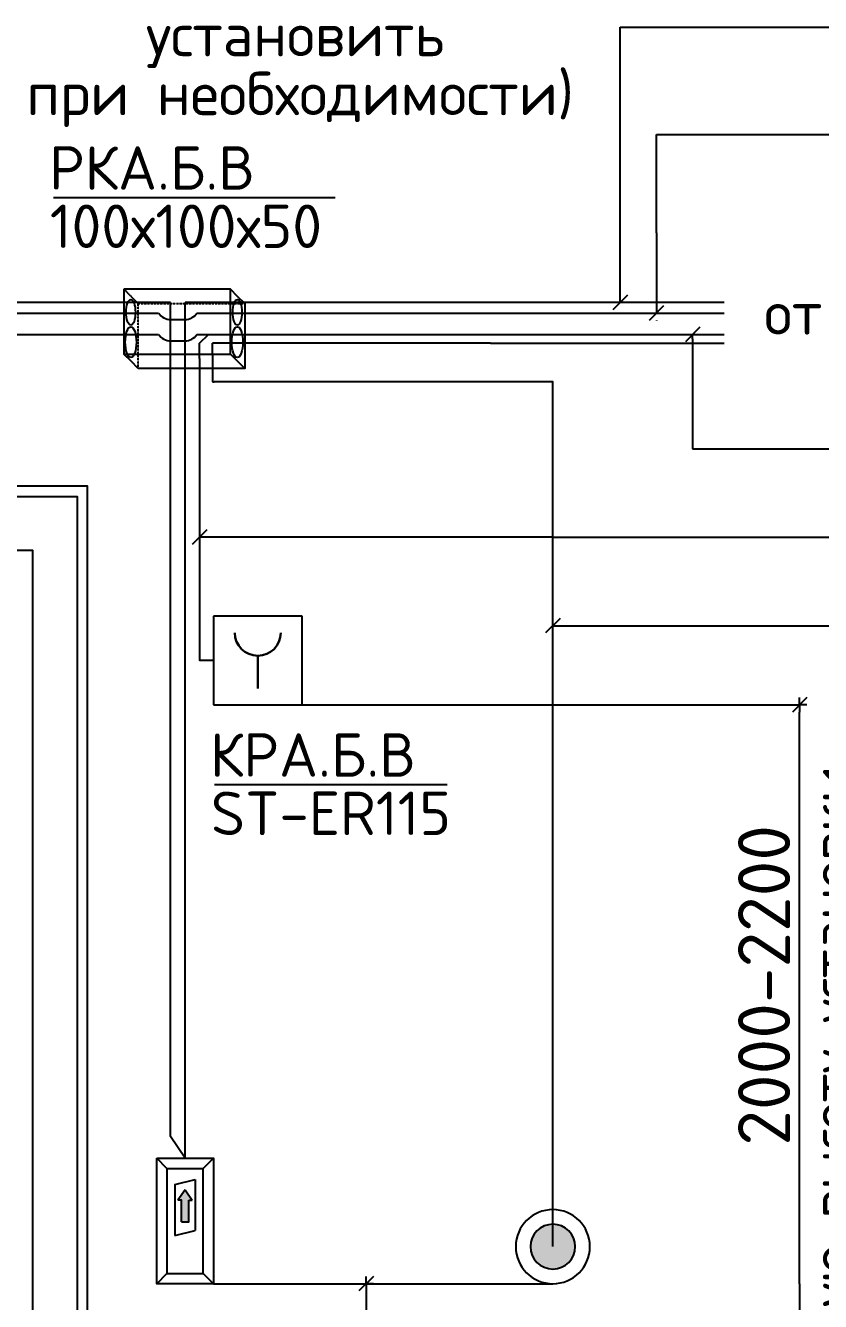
# Model space of a CAD drawing. Header units: millimetres. Extents: x -2063041 to -1932644, y 197605868 to 197643080.
# Drawn here: x -2043630 to -2038356, y 197621958 to 197630421 of the extents above; entities that cross this region are included whole.
import ezdxf

# ---------------------------------------------------------------- set-up
doc = ezdxf.new("R2010")
doc.units = ezdxf.units.MM
doc.linetypes.add('HIDDEN', pattern=[0.375, 0.25, -0.125])
doc.layers.add('СКУД', color=7, linetype='Continuous')
doc.styles.add('ISOCPEUR_1', font='isocpeur.ttf', dxfattribs={"height": 2.5})

# ---------------------------------------------------------------- blocks, each defined once
blk = doc.blocks.new('кнопка выхода')
at = {"layer": 'СКУД', "true_color": 0xcd6928}
h = blk.add_hatch(color=32, dxfattribs=at)
h.dxf.hatch_style = 1
h.paths.add_polyline_path([(2233481.8, 269075.4, 1), (2233233.8, 269075.4, 1)])
at = {"layer": 'СКУД', "color": 32, "true_color": 0xcd6928}
for radius in [204.8, 124]:
    blk.add_circle((2233357.8, 269075.4), radius, dxfattribs=at)

msp = doc.modelspace()

# ---------------------------------------------------------------- hatches: boundary and pattern name
at = {"layer": 'СКУД'}
h = msp.add_hatch(color=3, dxfattribs=at)
h.dxf.hatch_style = 1
h.paths.add_polyline_path([(-2042547.2, 197622630.3), (-2042523.2, 197622630.3), (-2042571.2, 197622698.2), (-2042619.2, 197622630.3), (-2042595.2, 197622630.3), (-2042595.2, 197622486.3), (-2042547.2, 197622486.3)])

# ---------------------------------------------------------------- linework, layer by layer
at = {"layer": 'СКУД', "color": 18, "true_color": 0x000000}
for p, q in [((-2039684.6, 197630409.9), (-2028103.1, 197630409.9)), ((-2039684.6, 197628584.4), (-2039684.6, 197630409.9)), ((-2039444.6, 197629697.7), (-2028174.7, 197629697.7)), ((-2039444.6, 197629045.8), (-2039444.6, 197629697.7)), ((-2043444.3, 197629281.5), (-2041574.8, 197629281.5)), ((-2039444.6, 197629045.8), (-2039444.6, 197628513.7)), ((-2039636.6, 197628632.4), (-2039732.6, 197628536.4)), ((-2039636.6, 197628632.4), (-2039732.6, 197628536.4)), ((-2039396.6, 197628561.7), (-2039492.6, 197628465.7)), ((-2039444.6, 197628466), (-2039444.6, 197628465.7)), ((-2039156.6, 197628420.2), (-2039252.6, 197628324.2)), ((-2044095, 197628372.2), (-2042746.3, 197628372.2)), ((-2042667.2, 197628329.5), (-2042571.2, 197628329.5)), ((-2042492.1, 197628372.2), (-2042389.7, 197628372.2)), ((-2039204.6, 197628342.8), (-2039204.6, 197628372.2)), ((-2039204.6, 197628342.8), (-2039204.6, 197627614.3)), ((-2039204.6, 197627614.3), (-2028174.7, 197627614.3)), ((-2042427.1, 197627075.4), (-2042523.1, 197626979.4)), ((-2040131.4, 197627027.4), (-2042475.1, 197627027.4)), ((-2040131.4, 197627027.4), (-2028174.7, 197627027.4)), ((-2040083.4, 197626488.4), (-2040179.4, 197626392.4)), ((-2040131.4, 197626440.4), (-2028174.7, 197626440.4)), ((-2038494.3, 197625915.6), (-2038494.3, 197625963.6)), ((-2041794.5, 197625915.6), (-2038494.3, 197625915.6)), ((-2038494.3, 197625915.6), (-2038494.3, 197625867.6)), ((-2038446.3, 197625915.6), (-2038494.3, 197625915.6)), ((-2038494.3, 197625669.9), (-2038494.3, 197625867.6)), ((-2038494.3, 197622075.6), (-2038494.3, 197625669.9)), ((-2042376.5, 197625387.6), (-2040832, 197625387.6)), ((-2042383.3, 197622075.6), (-2041321.4, 197622075.6)), ((-2041369.4, 197622075.6), (-2041369.4, 197622123.6)), ((-2041321.4, 197622075.6), (-2041369.4, 197622075.6)), ((-2041369.4, 197622075.6), (-2041369.4, 197615811.6)), ((-2041369.4, 197622075.6), (-2040131.4, 197622075.6)), ((-2038494.3, 197622075.6), (-2038494.3, 197615811.6))]:
    msp.add_line(p, q, dxfattribs=at)
at = {"layer": 'СКУД', "color": 5}
for p, q in [((-2042667.2, 197628584.4), (-2044264.8, 197628584.4)), ((-2042667.2, 197628413.6), (-2042667.2, 197628584.4)), ((-2038994.1, 197628584.4), (-2042571.2, 197628584.4)), ((-2042571.2, 197628413.6), (-2042571.2, 197628584.4)), ((-2042667.2, 197628212.5), (-2042667.2, 197628471.9)), ((-2042571.2, 197628212.5), (-2042571.2, 197628471.9))]:
    msp.add_line(p, q, dxfattribs=at)
at = {"layer": 'СКУД', "color": 252, "linetype": 'HIDDEN', "true_color": 0x939598}
for p, q in [((-2042882.1, 197628146.9), (-2042882.1, 197628577.3)), ((-2042882.1, 197628577.3), (-2042175.4, 197628577.3))]:
    msp.add_line(p, q, dxfattribs=at)
at = {"layer": 'СКУД', "color": 30, "true_color": 0xf8991e}
for p, q in [((-2044168.8, 197628513.7), (-2042746.3, 197628513.7)), ((-2042492.1, 197628513.7), (-2038994.1, 197628513.7)), ((-2042667.2, 197628471), (-2042571.2, 197628471))]:
    msp.add_line(p, q, dxfattribs=at)
at = {"layer": 'СКУД', "color": 52, "true_color": 0xc8c92d}
msp.add_line((-2042475.1, 197628212.5), (-2042475.1, 197628257.4), dxfattribs=at)
at = {"layer": 'СКУД', "color": 175, "true_color": 0x4554a5}
for p, q in [((-2040544.2, 197628313.4), (-2042389.7, 197628313.4)), ((-2042389.7, 197628242.7), (-2042389.7, 197628057.7)), ((-2042389.7, 197628057.7), (-2042379, 197628057.7))]:
    msp.add_line(p, q, dxfattribs=at)
at = {"layer": 'СКУД', "color": 116, "true_color": 0x136734}
for p, q in [((-2042088.9, 197626504.3), (-2042383.3, 197626504.3)), ((-2042383.3, 197626504.3), (-2042383.3, 197625915.6)), ((-2041794.5, 197626504.3), (-2042088.9, 197626504.3)), ((-2041794.5, 197626210), (-2041794.5, 197626504.3)), ((-2041794.5, 197625915.6), (-2041794.5, 197626210)), ((-2042383.3, 197625915.6), (-2041794.5, 197625915.6))]:
    msp.add_line(p, q, dxfattribs=at)
at = {"layer": 'СКУД', "color": 32, "true_color": 0xcd6928}
for q in [(-2042451.2, 197622839.5), (-2042691.2, 197622143.5)]:
    msp.add_line((-2042691.2, 197622839.5), q, dxfattribs=at)
at = {"layer": 'СКУД', "color": 252, "true_color": 0x939598}
for points in [[(-2042976.9, 197628672.2), (-2042976.9, 197628241.9), (-2042270.2, 197628241.9), (-2042270.2, 197628672.2), (-2042976.9, 197628672.2)], [(-2042222.8, 197628624.7), (-2042270.2, 197628672.2)], [(-2042175.4, 197628577.3), (-2042175.4, 197628146.9), (-2042882.1, 197628146.9)], [(-2042175.4, 197628577.3), (-2042222.8, 197628624.7)], [(-2042929.5, 197628194.4), (-2042976.9, 197628241.9)], [(-2042222.8, 197628194.4), (-2042270.2, 197628241.9)], [(-2042882.1, 197628146.9), (-2042929.5, 197628194.4)], [(-2042175.4, 197628146.9), (-2042222.8, 197628194.4)]]:
    msp.add_lwpolyline(points, dxfattribs=at)
at = {"layer": 'СКУД', "color": 252, "linetype": 'HIDDEN', "true_color": 0x939598}
for points in [[(-2042929.5, 197628624.7), (-2042976.9, 197628672.2)], [(-2042882.1, 197628577.3), (-2042929.5, 197628624.7)]]:
    msp.add_lwpolyline(points, dxfattribs=at)
at = {"layer": 'СКУД', "color": 52, "true_color": 0xc8c92d}
for points in [[(-2042475.1, 197628313.9), (-2042416.7, 197628372.2)], [(-2042475.1, 197628257.4), (-2042475.1, 197628313.9)], [(-2042475.1, 197628212.5), (-2042475.1, 197626212.2)], [(-2042475.1, 197626229), (-2042475.1, 197626211.4), (-2042383.3, 197626211.4)]]:
    msp.add_lwpolyline(points, dxfattribs=at)
at = {"layer": 'СКУД', "color": 18, "true_color": 0x000000}
for points in [[(-2042389.7, 197628372.2), (-2038994.1, 197628372.2)], [(-2048041.8, 197627368.4), (-2043220.2, 197627368.4), (-2043220.2, 197615835.6), (-2042015.2, 197615835.6)], [(-2048127.4, 197627297.7), (-2043286.4, 197627297.7), (-2043286.4, 197615835.6), (-2043581, 197615835.6), (-2043581, 197626939.8), (-2046455.7, 197626939.8), (-2046455.7, 197627297.7)], [(-2038446.3, 197625963.6), (-2038470.3, 197625939.6)], [(-2038518.3, 197625891.6), (-2038542.3, 197625867.6)], [(-2038494.3, 197625915.6), (-2038518.3, 197625891.6)], [(-2038494.3, 197625915.6), (-2038518.3, 197625891.6)], [(-2038470.3, 197625939.6), (-2038494.3, 197625915.6)], [(-2038470.3, 197625939.6), (-2038494.3, 197625915.6)], [(-2041369.4, 197622075.6), (-2041393.4, 197622051.6)], [(-2041345.4, 197622099.6), (-2041369.4, 197622075.6)], [(-2041321.4, 197622123.6), (-2041345.4, 197622099.6)], [(-2041393.4, 197622051.6), (-2041417.4, 197622027.6)]]:
    msp.add_lwpolyline(points, dxfattribs=at)
at = {"layer": 'СКУД', "color": 175, "true_color": 0x4554a5}
for points in [[(-2042389.7, 197628242.7), (-2042389.7, 197628313.4)], [(-2040544.2, 197628313.4), (-2038994.1, 197628313.4)], [(-2040131.4, 197622321.3), (-2040131.4, 197628057.7), (-2042379, 197628057.7)]]:
    msp.add_lwpolyline(points, dxfattribs=at)
at = {"layer": 'СКУД', "color": 5}
for points in [[(-2042667.2, 197623052.5), (-2042667.2, 197628212.5)], [(-2042571.2, 197622907.4), (-2042571.2, 197628212.5)], [(-2042571.2, 197622907.4), (-2042667.2, 197623052.5)]]:
    msp.add_lwpolyline(points, dxfattribs=at)
at = {"layer": 'СКУД', "color": 116, "lineweight": 30, "ltscale": 500, "true_color": 0x136734}
msp.add_lwpolyline([(-2042088.9, 197626240.6), (-2042088.9, 197626023)], dxfattribs=at)
at = {"layer": 'СКУД', "color": 32, "true_color": 0xcd6928}
for points in [[(-2042691.2, 197622839.5), (-2042759, 197622907.4)], [(-2042451.2, 197622839.5), (-2042383.3, 197622907.4)], [(-2042691.2, 197622143.5), (-2042451.2, 197622143.5), (-2042451.2, 197622839.5)], [(-2042638.4, 197622734.4), (-2042503.9, 197622767.5)], [(-2042503.9, 197622767.5), (-2042503.9, 197622429.5)], [(-2042638.4, 197622734.4), (-2042638.4, 197622396.3)], [(-2042638.4, 197622396.3), (-2042503.9, 197622429.5)], [(-2042759, 197622075.6), (-2042691.2, 197622143.5)], [(-2042383.3, 197622075.6), (-2042451.2, 197622143.5)]]:
    msp.add_lwpolyline(points, dxfattribs=at)
msp.add_lwpolyline([(-2042759, 197622907.4), (-2042383.3, 197622907.4), (-2042383.3, 197622075.6), (-2042759, 197622075.6)], close=True, dxfattribs=at)
at = {"layer": 'СКУД', "color": 3}
for points in [[(-2042571.2, 197622698.2), (-2042619.2, 197622630.3)], [(-2042571.2, 197622698.2), (-2042523.2, 197622630.3)], [(-2042595.2, 197622486.3), (-2042595.2, 197622630.3), (-2042619.2, 197622630.3)], [(-2042595.2, 197622486.3), (-2042547.2, 197622486.3), (-2042547.2, 197622630.3)], [(-2042547.2, 197622630.3), (-2042523.2, 197622630.3)]]:
    msp.add_lwpolyline(points, dxfattribs=at)
at = {"layer": 'СКУД', "color": 30, "true_color": 0xf8991e}
for centre, start, end in [((-2042667.2, 197628565.5), 213.22975, 270), ((-2042571.2, 197628565.5), 270, 326.77025)]:
    msp.add_arc(centre, 94.5, start, end, dxfattribs=at)
at = {"layer": 'СКУД', "color": 18, "true_color": 0x000000}
for centre, start, end in [((-2042667.2, 197628424), 213.22975, 270), ((-2042571.2, 197628424), 270, 326.77025)]:
    msp.add_arc(centre, 94.5, start, end, dxfattribs=at)
at = {"layer": 'СКУД', "color": 116, "lineweight": 30, "ltscale": 500, "true_color": 0x136734}
msp.add_arc((-2042088.9, 197626393.1), 152.5, 180, 0, dxfattribs=at)
at = {"layer": 'СКУД', "color": 252, "true_color": 0x939598}
for centre, major_axis in [((-2042931.1, 197628518.9), (0, -85.4)), ((-2042224.4, 197628518.9), (0, -85.4)), ((-2042931.1, 197628321), (0, -102.5)), ((-2042224.4, 197628321), (0, -102.5))]:
    msp.add_ellipse(centre, major_axis=major_axis, ratio=0.358867, dxfattribs=at)

# ---------------------------------------------------------------- block references
at = {"layer": 'СКУД', "color": 32, "true_color": 0xcd6928, "xscale": -1.2, "yscale": 1.2, "zscale": 1.2}
msp.add_blockref('кнопка выхода', (639897.9, 197299430.8), dxfattribs=at)

# ---------------------------------------------------------------- texts
at = {"layer": 'СКУД', "color": 18, "true_color": 0x000000, "style": 'ISOCPEUR_1'}
for s, p in [('    установить', (-2043563.9, 197630217.2)), ('при необходимости)', (-2043623.8, 197629826.4)), ('РКА.Б.В', (-2043473.6, 197629332.6)), ('100х100х50', (-2043468.1, 197628945.6)), ('КРА.Б.В', (-2042405.8, 197625438.7)), ('ST-ER115', (-2042400.3, 197625051.7))]:
    msp.add_text(s, height=288, dxfattribs=at).set_placement(p)
at = {"layer": 'СКУД', "color": 5, "style": 'ISOCPEUR_1'}
msp.add_text('от контроллера (CT/L04.2/обозначение контролера КА.Б.В.) ', height=288, dxfattribs=at).set_placement((-2038729.8, 197628371.2))
at = {"layer": 'СКУД', "color": 18, "true_color": 0x000000, "style": 'ISOCPEUR_1'}
for s, height, p in [('(точную высоту установки', 276.48, (-2038145.9, 197621043.8)), ('2000-2200', 345.6, (-2038557.7, 197622990.8))]:
    msp.add_text(s, height=height, rotation=90, dxfattribs=at).set_placement(p)

doc.saveas('drawing.dxf')
